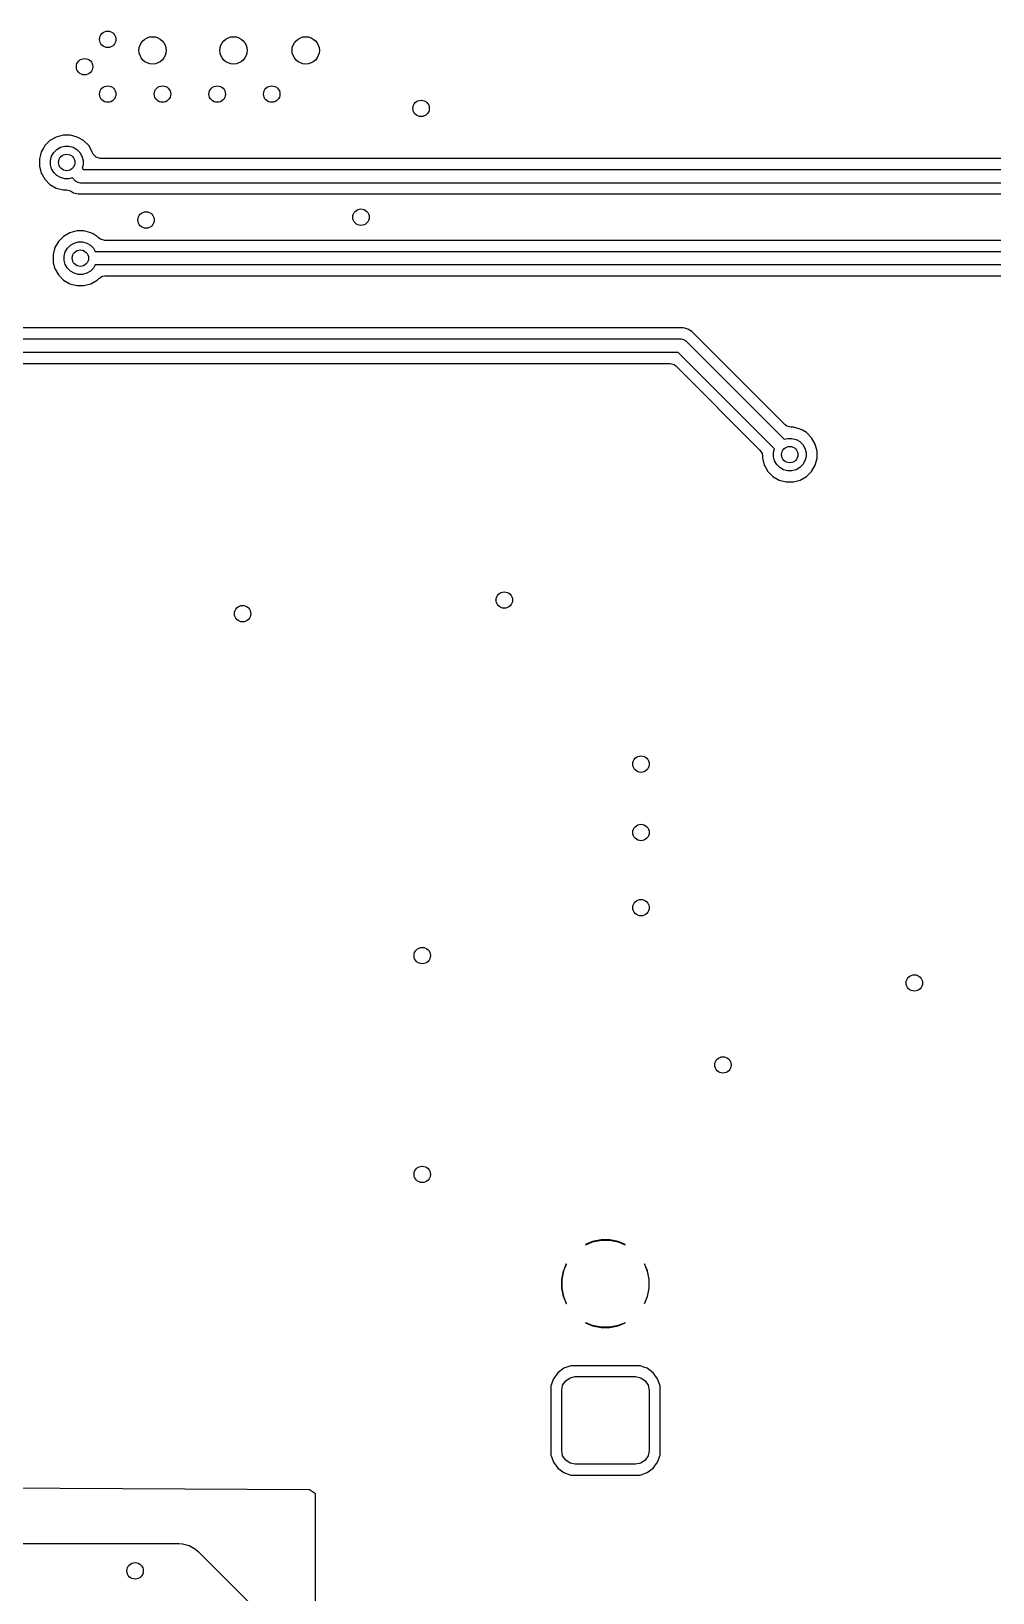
# Model space of a CAD drawing. Header units: inches. Extents: x 2.12 to 6.02, y -5.78 to -1.88.
# Drawn here: x 3.862 to 4.554, y -4.346 to -3.222 of the extents above; entities that cross this region are included whole.
import ezdxf

# ---------------------------------------------------------------- set-up
doc = ezdxf.new("R2010")
doc.units = ezdxf.units.IN
doc.header["$MEASUREMENT"] = 0
doc.layers.add('B.Cu', color=153, linetype='CONTINUOUS', true_color=0x4d7fc4)

msp = doc.modelspace()

# ---------------------------------------------------------------- linework, layer by layer
at = {"layer": 'B.Cu', "linetype": 'CONTINUOUS'}
for p, q in [((3.8757, -3.3012), (3.872, -3.3048)), ((3.8802, -3.2986), (3.8757, -3.3012)), ((3.8852, -3.2972), (3.8802, -3.2986)), ((3.8802, -3.2986), (3.8802, -3.2986)), ((3.8802, -3.2986), (3.8802, -3.2986)), ((3.8904, -3.2972), (3.8852, -3.2972)), ((3.8954, -3.2986), (3.8904, -3.2972)), ((3.8963, -3.2991), (3.8954, -3.2986)), ((3.8999, -3.3012), (3.8963, -3.2991)), ((3.9036, -3.3048), (3.8999, -3.3012)), ((3.8999, -3.3012), (3.8999, -3.3012)), ((3.8999, -3.3012), (3.8999, -3.3012)), ((3.8689, -3.3114), (3.8681, -3.3143)), ((3.8681, -3.3143), (3.8681, -3.3143)), ((3.8681, -3.3143), (3.8681, -3.3195)), ((3.8694, -3.3093), (3.8689, -3.3114)), ((3.871, -3.3067), (3.8694, -3.3093)), ((3.872, -3.3048), (3.871, -3.3067)), ((3.8761, -3.3154), (3.8769, -3.3124)), ((3.8761, -3.3185), (3.8761, -3.3154)), ((3.8769, -3.3124), (3.8784, -3.3097)), ((3.8784, -3.3097), (3.8806, -3.3076)), ((3.8806, -3.3076), (3.8833, -3.306)), ((3.8833, -3.306), (3.8863, -3.3052)), ((3.8863, -3.3052), (3.8893, -3.3052)), ((3.8893, -3.3052), (3.8923, -3.306)), ((3.8923, -3.306), (3.895, -3.3076)), ((3.895, -3.3076), (3.8972, -3.3097)), ((3.8972, -3.3097), (3.8987, -3.3124)), ((3.8987, -3.3124), (3.8995, -3.3154)), ((3.8995, -3.3154), (3.8995, -3.3185)), ((3.9062, -3.3093), (3.9036, -3.3048)), ((3.9036, -3.3048), (3.9036, -3.3048)), ((3.9036, -3.3048), (3.9036, -3.3048)), ((3.9062, -3.3096), (3.9062, -3.3093)), ((3.9068, -3.311), (3.9062, -3.3096)), ((3.909, -3.3132), (3.9068, -3.311)), ((3.9119, -3.314), (3.909, -3.3132)), ((4.8975, -3.314), (3.9119, -3.314)), ((3.8681, -3.3195), (3.8694, -3.3245)), ((3.8694, -3.3245), (3.87, -3.3256)), ((3.87, -3.3256), (3.872, -3.329)), ((3.8769, -3.3214), (3.8761, -3.3185)), ((3.8784, -3.3241), (3.8769, -3.3214)), ((3.8806, -3.3263), (3.8784, -3.3241)), ((3.8833, -3.3278), (3.8806, -3.3263)), ((3.8995, -3.3185), (3.8988, -3.321)), ((3.8988, -3.321), (3.8997, -3.3219)), ((3.8997, -3.3219), (4.9032, -3.3219)), ((3.872, -3.329), (3.872, -3.329)), ((3.872, -3.329), (3.872, -3.329)), ((3.872, -3.329), (3.8757, -3.3327)), ((3.8757, -3.3327), (3.8802, -3.3353)), ((3.8802, -3.3353), (3.8852, -3.3366)), ((3.8863, -3.3286), (3.8833, -3.3278)), ((3.8852, -3.3366), (3.8875, -3.3366)), ((3.8893, -3.3286), (3.8863, -3.3286)), ((3.8875, -3.3366), (3.8905, -3.3374)), ((3.8919, -3.328), (3.8893, -3.3286)), ((3.8905, -3.3374), (3.8927, -3.3387)), ((3.8942, -3.3303), (3.8919, -3.328)), ((3.8949, -3.3309), (3.8942, -3.3303)), ((3.8959, -3.3313), (3.8949, -3.3309)), ((3.8949, -3.3309), (3.8949, -3.3309)), ((3.8967, -3.3316), (3.8959, -3.3313)), ((3.8976, -3.3317), (3.8967, -3.3316)), ((3.8967, -3.3316), (3.8967, -3.3316)), ((4.9053, -3.3317), (3.8976, -3.3317)), ((3.8927, -3.3387), (3.896, -3.3396)), ((3.896, -3.3396), (4.907, -3.3396)), ((3.8855, -3.3701), (3.8819, -3.3737)), ((3.89, -3.3675), (3.8855, -3.3701)), ((3.895, -3.3661), (3.89, -3.3675)), ((3.89, -3.3675), (3.89, -3.3675)), ((3.89, -3.3675), (3.89, -3.3675)), ((3.9002, -3.3661), (3.895, -3.3661)), ((3.9052, -3.3675), (3.9002, -3.3661)), ((3.9067, -3.3683), (3.9052, -3.3675)), ((3.9097, -3.3701), (3.9067, -3.3683)), ((3.911, -3.3713), (3.9097, -3.3701)), ((3.9097, -3.3701), (3.9097, -3.3701)), ((3.9097, -3.3701), (3.9097, -3.3701)), ((3.9122, -3.3722), (3.911, -3.3713)), ((3.8793, -3.3782), (3.8779, -3.3832)), ((3.8779, -3.3832), (3.8779, -3.3884)), ((3.8819, -3.3737), (3.8793, -3.3782)), ((3.8859, -3.3843), (3.8867, -3.3813)), ((3.8867, -3.3813), (3.8883, -3.3786)), ((3.8883, -3.3786), (3.8904, -3.3765)), ((3.8904, -3.3765), (3.8931, -3.3749)), ((3.8931, -3.3749), (3.8961, -3.3741)), ((3.8961, -3.3741), (3.8992, -3.3741)), ((3.8992, -3.3741), (3.9022, -3.3749)), ((3.9022, -3.3749), (3.9048, -3.3765)), ((3.9048, -3.3765), (3.907, -3.3786)), ((3.907, -3.3786), (3.9083, -3.3809)), ((3.9083, -3.3809), (5.0332, -3.3809)), ((3.9151, -3.373), (3.9122, -3.3722)), ((5.0275, -3.373), (3.9151, -3.373)), ((3.8779, -3.3884), (3.8781, -3.3891)), ((3.8781, -3.3891), (3.8793, -3.3934)), ((3.8793, -3.3934), (3.8794, -3.3937)), ((3.8794, -3.3937), (3.8819, -3.3979)), ((3.8859, -3.3874), (3.8859, -3.3843)), ((3.8867, -3.3903), (3.8859, -3.3874)), ((3.8883, -3.393), (3.8867, -3.3903)), ((3.8904, -3.3952), (3.8883, -3.393)), ((3.907, -3.393), (3.9048, -3.3952)), ((3.9083, -3.3907), (3.907, -3.393)), ((5.0352, -3.3907), (3.9083, -3.3907)), ((3.8819, -3.3979), (3.8819, -3.3979)), ((3.8819, -3.3979), (3.8819, -3.3979)), ((3.8819, -3.3979), (3.8855, -3.4016)), ((3.8855, -3.4016), (3.89, -3.4042)), ((3.89, -3.4042), (3.895, -3.4055)), ((3.8931, -3.3967), (3.8904, -3.3952)), ((3.8961, -3.3975), (3.8931, -3.3967)), ((3.895, -3.4055), (3.9002, -3.4055)), ((3.8992, -3.3975), (3.8961, -3.3975)), ((3.9022, -3.3967), (3.8992, -3.3975)), ((3.9002, -3.4055), (3.9052, -3.4042)), ((3.9048, -3.3952), (3.9022, -3.3967)), ((3.9052, -3.4042), (3.9097, -3.4016)), ((3.9097, -3.4016), (3.911, -3.4004)), ((3.911, -3.4004), (3.9136, -3.3988)), ((3.9136, -3.3988), (3.9151, -3.3986)), ((3.9151, -3.3986), (5.0369, -3.3986)), ((4.3316, -3.436), (3.7085, -3.436)), ((4.3334, -3.4365), (4.3316, -3.436)), ((4.3316, -3.436), (4.3316, -3.436)), ((4.3349, -3.4369), (4.3334, -3.4365)), ((4.3378, -3.4386), (4.3349, -3.4369)), ((4.3349, -3.4369), (4.3349, -3.4369)), ((4.3349, -3.4369), (4.3349, -3.4369)), ((4.3531, -3.4539), (4.3378, -3.4386)), ((4.3378, -3.4386), (4.3378, -3.4386)), ((4.3378, -3.4386), (4.3378, -3.4386)), ((3.7028, -3.4439), (4.3299, -3.4439)), ((4.3299, -3.4439), (4.3309, -3.444)), ((4.3309, -3.444), (4.3309, -3.444)), ((4.3309, -3.444), (4.3314, -3.4442)), ((4.3314, -3.4442), (4.3327, -3.4447)), ((4.3327, -3.4447), (4.3327, -3.4447)), ((4.3327, -3.4447), (4.3334, -3.4453)), ((4.3334, -3.4453), (4.4042, -3.5161)), ((4.3279, -3.4537), (3.7008, -3.4537)), ((3.7028, -3.4616), (4.3222, -3.4616)), ((4.3222, -3.4616), (4.3251, -3.4624)), ((4.3972, -3.5231), (4.3279, -3.4537)), ((4.3818, -3.4826), (4.3531, -3.4539)), ((4.3251, -3.4624), (4.3263, -3.4634)), ((4.3263, -3.4634), (4.3868, -3.5239)), ((4.405, -3.5057), (4.3818, -3.4826)), ((4.4062, -3.5067), (4.405, -3.5057)), ((4.4091, -3.5075), (4.4062, -3.5067)), ((4.4042, -3.5161), (4.4067, -3.5155)), ((4.4067, -3.5155), (4.4098, -3.5155)), ((4.4109, -3.5075), (4.4091, -3.5075)), ((4.4098, -3.5155), (4.4128, -3.5163)), ((4.4159, -3.5088), (4.4109, -3.5075)), ((4.4128, -3.5163), (4.4155, -3.5178)), ((4.4155, -3.5178), (4.4176, -3.52)), ((4.4174, -3.5097), (4.4159, -3.5088)), ((4.4204, -3.5114), (4.4174, -3.5097)), ((4.424, -3.5151), (4.4204, -3.5114)), ((4.4204, -3.5114), (4.4204, -3.5114)), ((4.4204, -3.5114), (4.4204, -3.5114)), ((4.4266, -3.5196), (4.424, -3.5151)), ((4.3868, -3.5239), (4.3884, -3.5265)), ((4.3884, -3.5265), (4.3886, -3.528)), ((4.3886, -3.528), (4.3886, -3.5298)), ((4.3966, -3.5256), (4.3972, -3.5231)), ((4.3966, -3.5287), (4.3966, -3.5256)), ((4.3974, -3.5317), (4.3966, -3.5287)), ((4.4176, -3.52), (4.4192, -3.5226)), ((4.4192, -3.5226), (4.42, -3.5256)), ((4.42, -3.5287), (4.4192, -3.5317)), ((4.42, -3.5256), (4.42, -3.5287)), ((4.428, -3.5246), (4.4266, -3.5196)), ((4.428, -3.5298), (4.428, -3.5246)), ((4.3886, -3.5298), (4.3888, -3.5306)), ((4.3888, -3.5306), (4.3899, -3.5348)), ((4.3899, -3.5348), (4.3905, -3.5358)), ((4.3905, -3.5358), (4.3925, -3.5393)), ((4.3925, -3.5393), (4.3925, -3.5393)), ((4.3925, -3.5393), (4.3925, -3.5393)), ((4.3925, -3.5393), (4.3962, -3.5429)), ((4.3989, -3.5344), (4.3974, -3.5317)), ((4.4011, -3.5365), (4.3989, -3.5344)), ((4.4037, -3.5381), (4.4011, -3.5365)), ((4.4067, -3.5389), (4.4037, -3.5381)), ((4.4098, -3.5389), (4.4067, -3.5389)), ((4.4128, -3.5381), (4.4098, -3.5389)), ((4.4155, -3.5365), (4.4128, -3.5381)), ((4.4176, -3.5344), (4.4155, -3.5365)), ((4.4192, -3.5317), (4.4176, -3.5344)), ((4.4204, -3.5429), (4.424, -3.5393)), ((4.424, -3.5393), (4.4266, -3.5348)), ((4.4266, -3.5348), (4.428, -3.5298)), ((4.3962, -3.5429), (4.4007, -3.5455)), ((4.4007, -3.5455), (4.4057, -3.5469)), ((4.4057, -3.5469), (4.4109, -3.5469)), ((4.4109, -3.5469), (4.4159, -3.5455)), ((4.4159, -3.5455), (4.4204, -3.5429)), ((4.2664, -4.0937), (4.2613, -4.0958)), ((4.2613, -4.0958), (4.2613, -4.0958)), ((4.2613, -4.0958), (4.2614, -4.0959)), ((4.2614, -4.0959), (4.2664, -4.0939)), ((4.2725, -4.0925), (4.2664, -4.0937)), ((4.2664, -4.0939), (4.2725, -4.0927)), ((4.2664, -4.0937), (4.2664, -4.0937)), ((4.2787, -4.0925), (4.2725, -4.0925)), ((4.2725, -4.0927), (4.2787, -4.0927)), ((4.2848, -4.0937), (4.2787, -4.0925)), ((4.2787, -4.0927), (4.2847, -4.0939)), ((4.2847, -4.0939), (4.2897, -4.0959)), ((4.2899, -4.0958), (4.2848, -4.0937)), ((4.2848, -4.0937), (4.2848, -4.0937)), ((4.2897, -4.0959), (4.2899, -4.0958)), ((4.2899, -4.0958), (4.2899, -4.0958)), ((4.2474, -4.1098), (4.2453, -4.1148)), ((4.2455, -4.1149), (4.2475, -4.1099)), ((4.2475, -4.1099), (4.2474, -4.1098)), ((4.2474, -4.1098), (4.2474, -4.1098)), ((4.3038, -4.1098), (4.3037, -4.1099)), ((4.3037, -4.1099), (4.3057, -4.1149)), ((4.3059, -4.1148), (4.3038, -4.1098)), ((4.2453, -4.1148), (4.2441, -4.1209)), ((4.2441, -4.1209), (4.2441, -4.1271)), ((4.2442, -4.1209), (4.2455, -4.1149)), ((4.2442, -4.1271), (4.2442, -4.1209)), ((4.2453, -4.1148), (4.2453, -4.1148)), ((4.3057, -4.1149), (4.3069, -4.1209)), ((4.3071, -4.1209), (4.3059, -4.1148)), ((4.3059, -4.1148), (4.3059, -4.1148)), ((4.3069, -4.1209), (4.3069, -4.1271)), ((4.3071, -4.1271), (4.3071, -4.1209)), ((4.2441, -4.1271), (4.2453, -4.1332)), ((4.2455, -4.1332), (4.2442, -4.1271)), ((4.2453, -4.1332), (4.2453, -4.1332)), ((4.2453, -4.1332), (4.2474, -4.1383)), ((4.2475, -4.1382), (4.2455, -4.1332)), ((4.3057, -4.1332), (4.3037, -4.1382)), ((4.3038, -4.1383), (4.3059, -4.1332)), ((4.3069, -4.1271), (4.3057, -4.1332)), ((4.3059, -4.1332), (4.3071, -4.1271)), ((4.3059, -4.1332), (4.3059, -4.1332)), ((4.2474, -4.1383), (4.2475, -4.1382)), ((4.2474, -4.1383), (4.2474, -4.1383)), ((4.3037, -4.1382), (4.3038, -4.1383)), ((4.2614, -4.1521), (4.2613, -4.1522)), ((4.2613, -4.1522), (4.2664, -4.1543)), ((4.2664, -4.1542), (4.2614, -4.1521)), ((4.2725, -4.1554), (4.2664, -4.1542)), ((4.2664, -4.1543), (4.2664, -4.1543)), ((4.2664, -4.1543), (4.2725, -4.1555)), ((4.2787, -4.1554), (4.2725, -4.1554)), ((4.2725, -4.1555), (4.2787, -4.1555)), ((4.2847, -4.1542), (4.2787, -4.1554)), ((4.2787, -4.1555), (4.2848, -4.1543)), ((4.2897, -4.1521), (4.2847, -4.1542)), ((4.2848, -4.1543), (4.2899, -4.1522)), ((4.2848, -4.1543), (4.2848, -4.1543)), ((4.2899, -4.1522), (4.2897, -4.1521)), ((4.2381, -4.1924), (4.2363, -4.1975)), ((4.2413, -4.1881), (4.2381, -4.1924)), ((4.2456, -4.1849), (4.2413, -4.1881)), ((4.2413, -4.1881), (4.2413, -4.1881)), ((4.2506, -4.1832), (4.2456, -4.1849)), ((4.247, -4.1938), (4.2502, -4.1917)), ((4.2502, -4.1917), (4.2539, -4.1909)), ((4.2518, -4.1831), (4.2506, -4.1832)), ((4.2994, -4.1831), (4.2518, -4.1831)), ((4.2518, -4.1831), (4.2518, -4.1831)), ((4.2539, -4.1909), (4.2972, -4.1909)), ((4.2972, -4.1909), (4.301, -4.1917)), ((4.3006, -4.1832), (4.2994, -4.1831)), ((4.2994, -4.1831), (4.2994, -4.1831)), ((4.3033, -4.1841), (4.3006, -4.1832)), ((4.3006, -4.1832), (4.3006, -4.1832)), ((4.3006, -4.1832), (4.3006, -4.1832)), ((4.301, -4.1917), (4.3042, -4.1938)), ((4.3056, -4.1849), (4.3033, -4.1841)), ((4.3099, -4.1881), (4.3056, -4.1849)), ((4.3131, -4.1924), (4.3099, -4.1881)), ((4.3099, -4.1881), (4.3099, -4.1881)), ((4.3149, -4.1975), (4.3131, -4.1924)), ((4.3131, -4.1924), (4.3131, -4.1924)), ((4.2363, -4.1975), (4.2362, -4.1987)), ((4.2362, -4.1987), (4.2362, -4.2462)), ((4.2441, -4.2008), (4.2448, -4.197)), ((4.2441, -4.2441), (4.2441, -4.2008)), ((4.2448, -4.197), (4.247, -4.1938)), ((4.3042, -4.1938), (4.3063, -4.197)), ((4.3063, -4.197), (4.3071, -4.2008)), ((4.3071, -4.2008), (4.3071, -4.2441)), ((4.315, -4.1987), (4.3149, -4.1975)), ((4.315, -4.2394), (4.315, -4.1987)), ((4.2362, -4.2462), (4.2363, -4.2474)), ((4.2363, -4.2474), (4.2363, -4.2474)), ((4.2363, -4.2474), (4.2363, -4.2474)), ((4.2363, -4.2474), (4.2369, -4.249)), ((4.2448, -4.2479), (4.2441, -4.2441)), ((4.247, -4.2511), (4.2448, -4.2479)), ((4.3063, -4.2479), (4.3042, -4.2511)), ((4.3071, -4.2441), (4.3063, -4.2479)), ((4.3131, -4.2525), (4.3149, -4.2474)), ((4.3149, -4.2474), (4.315, -4.2462)), ((4.315, -4.2462), (4.315, -4.2394)), ((4.2369, -4.249), (4.2381, -4.2525)), ((4.2381, -4.2525), (4.2413, -4.2568)), ((4.2413, -4.2568), (4.2413, -4.2568)), ((4.2413, -4.2568), (4.2456, -4.26)), ((4.2456, -4.26), (4.2456, -4.26)), ((4.2456, -4.26), (4.2456, -4.26)), ((4.2456, -4.26), (4.2506, -4.2617)), ((4.2502, -4.2532), (4.247, -4.2511)), ((4.2539, -4.2539), (4.2502, -4.2532)), ((4.2972, -4.2539), (4.2539, -4.2539)), ((4.301, -4.2532), (4.2972, -4.2539)), ((4.3006, -4.2617), (4.3056, -4.26)), ((4.3042, -4.2511), (4.301, -4.2532)), ((4.3056, -4.26), (4.3099, -4.2568)), ((4.3099, -4.2568), (4.3131, -4.2525)), ((4.0625, -4.2723), (3.1986, -4.2678)), ((4.2506, -4.2617), (4.2518, -4.2618)), ((4.2518, -4.2618), (4.2518, -4.2618)), ((4.2518, -4.2618), (4.2994, -4.2618)), ((4.2994, -4.2618), (4.3006, -4.2617)), ((4.2994, -4.2618), (4.2994, -4.2618)), ((4.0647, -4.2738), (4.0625, -4.2723)), ((4.0625, -4.2723), (4.0625, -4.2723)), ((4.0669, -4.2752), (4.0647, -4.2738)), ((4.0647, -4.2738), (4.0647, -4.2738)), ((4.0669, -4.4587), (4.0669, -4.2752)), ((3.7402, -4.311), (3.937, -4.311)), ((3.937, -4.311), (3.9685, -4.311)), ((3.9685, -4.311), (3.9711, -4.3112)), ((3.9711, -4.3112), (3.9711, -4.3112)), ((3.9711, -4.3112), (3.976, -4.3125)), ((3.976, -4.3125), (3.9805, -4.3151)), ((3.9805, -4.3151), (3.9805, -4.3151)), ((3.9805, -4.3151), (3.9824, -4.3168)), ((3.9824, -4.3168), (4.0218, -4.3562))]:
    msp.add_line(p, q, dxfattribs=at)
at = {"layer": 'B.Cu'}
for centre, radius in [((3.9173, -3.2283), 0.00591), ((3.9496, -3.2362), 0.00984), ((4.0079, -3.2362), 0.00984), ((4.0598, -3.2362), 0.00984), ((3.9006, -3.248), 0.00591), ((3.9173, -3.2677), 0.00591), ((3.9567, -3.2677), 0.00591), ((3.9961, -3.2677), 0.00591), ((4.0354, -3.2677), 0.00591), ((4.1429, -3.278), 0.00591), ((3.8878, -3.3169), 0.00591), ((3.9449, -3.3583), 0.00591), ((4.0996, -3.3563), 0.00591), ((3.8976, -3.3858), 0.00591), ((4.4083, -3.5272), 0.00591), ((4.2028, -3.6319), 0.00591), ((4.0144, -3.6417), 0.00591), ((4.3012, -3.75), 0.00591), ((4.3012, -3.7992), 0.00591), ((4.3012, -3.8533), 0.00591), ((4.1437, -3.8878), 0.00591), ((4.498, -3.9075), 0.00591), ((4.3602, -3.9665), 0.00591), ((4.1437, -4.0453), 0.00591), ((3.937, -4.3307), 0.00591)]:
    msp.add_circle(centre, radius, dxfattribs=at)

doc.saveas('drawing.dxf')
